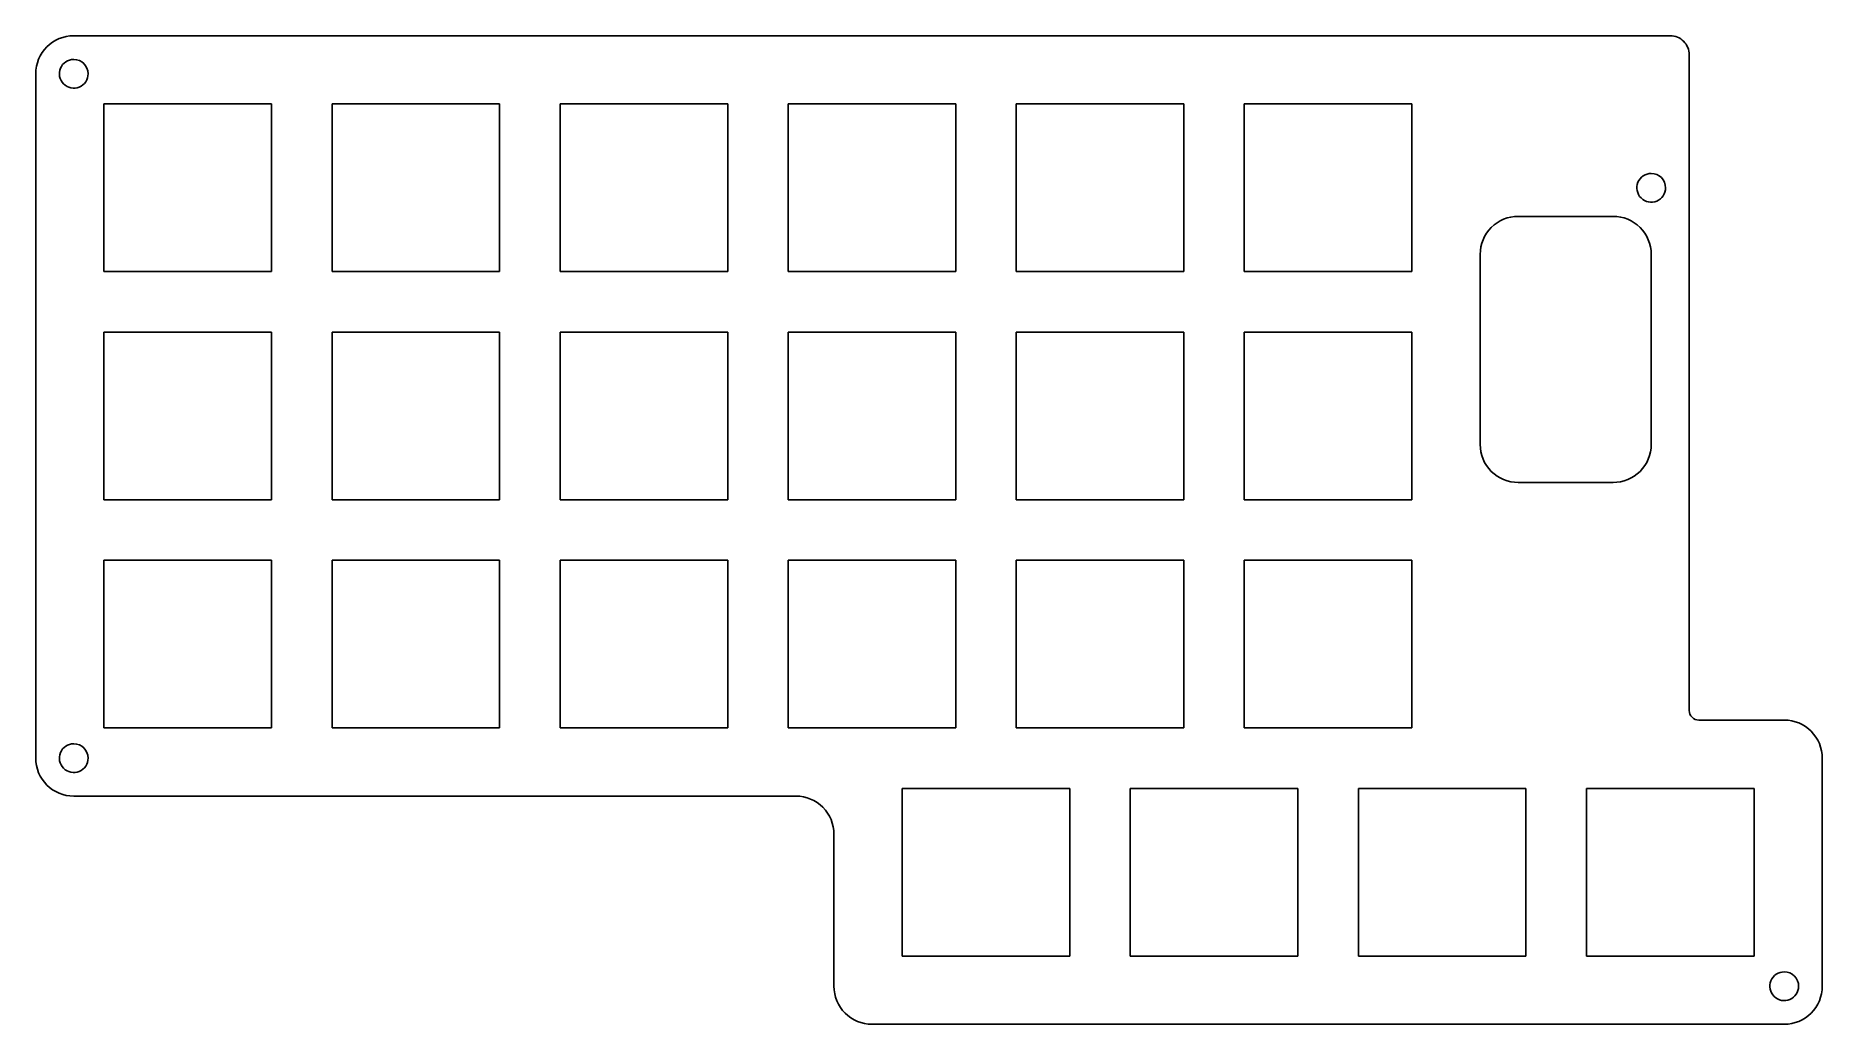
# Model space of a CAD drawing. Header units: millimetres. Extents: x 0 to 149, y 0 to 83.
import ezdxf

# ---------------------------------------------------------------- set-up
doc = ezdxf.new("R2010")
doc.units = ezdxf.units.MM
doc.layers.get('0').update_dxf_attribs({"linetype": 'CONTINUOUS'})

msp = doc.modelspace()

# ---------------------------------------------------------------- linework, layer by layer
at = {"color": 7}
for p, q in [((3.25, 82.624997), (136.600003, 82.624997)), ((3.25, 80.649995), (3.25, 80.649995)), ((138.187503, 81.037497), (138.187503, 26.268796)), ((0.075, 22.299996), (0.075, 79.449997)), ((5.7752, 76.924797), (19.7747, 76.924797)), ((5.7752, 62.925297), (5.7752, 76.924797)), ((19.7747, 76.924797), (19.7747, 62.925297)), ((24.825201, 76.924797), (38.824701, 76.924797)), ((24.825201, 62.925297), (24.825201, 76.924797)), ((38.824701, 76.924797), (38.824701, 62.925297)), ((43.875201, 76.924797), (57.874701, 76.924797)), ((43.875201, 62.925297), (43.875201, 76.924797)), ((57.874701, 76.924797), (57.874701, 62.925297)), ((62.925202, 76.924797), (76.924702, 76.924797)), ((62.925202, 62.925297), (62.925202, 76.924797)), ((76.924702, 76.924797), (76.924702, 62.925297)), ((81.975202, 76.924797), (95.974702, 76.924797)), ((81.975202, 62.925297), (81.975202, 76.924797)), ((95.974702, 76.924797), (95.974702, 62.925297)), ((101.025202, 76.924797), (115.024703, 76.924797)), ((101.025202, 62.925297), (101.025202, 76.924797)), ((115.024703, 76.924797), (115.024703, 62.925297)), ((135.012503, 71.124998), (135.012503, 71.124998)), ((131.837503, 67.543797), (123.900003, 67.543797)), ((120.725003, 64.368797), (120.725003, 48.493796)), ((135.012503, 48.493796), (135.012503, 64.368797)), ((19.7747, 62.925297), (5.7752, 62.925297)), ((38.824701, 62.925297), (24.825201, 62.925297)), ((57.874701, 62.925297), (43.875201, 62.925297)), ((76.924702, 62.925297), (62.925202, 62.925297)), ((95.974702, 62.925297), (81.975202, 62.925297)), ((115.024703, 62.925297), (101.025202, 62.925297)), ((5.7752, 57.874796), (19.7747, 57.874796)), ((5.7752, 43.875296), (5.7752, 57.874796)), ((19.7747, 57.874796), (19.7747, 43.875296)), ((24.825201, 57.874796), (38.824701, 57.874796)), ((24.825201, 43.875296), (24.825201, 57.874796)), ((38.824701, 57.874796), (38.824701, 43.875296)), ((43.875201, 57.874796), (57.874701, 57.874796)), ((43.875201, 43.875296), (43.875201, 57.874796)), ((57.874701, 57.874796), (57.874701, 43.875296)), ((62.925202, 57.874796), (76.924702, 57.874796)), ((62.925202, 43.875296), (62.925202, 57.874796)), ((76.924702, 57.874796), (76.924702, 43.875296)), ((81.975202, 57.874796), (95.974702, 57.874796)), ((81.975202, 43.875296), (81.975202, 57.874796)), ((95.974702, 57.874796), (95.974702, 43.875296)), ((101.025202, 57.874796), (115.024703, 57.874796)), ((101.025202, 43.875296), (101.025202, 57.874796)), ((115.024703, 57.874796), (115.024703, 43.875296)), ((123.900003, 45.318796), (131.837503, 45.318796)), ((19.7747, 43.875296), (5.7752, 43.875296)), ((38.824701, 43.875296), (24.825201, 43.875296)), ((57.874701, 43.875296), (43.875201, 43.875296)), ((76.924702, 43.875296), (62.925202, 43.875296)), ((95.974702, 43.875296), (81.975202, 43.875296)), ((115.024703, 43.875296), (101.025202, 43.875296)), ((5.7752, 38.824796), (19.7747, 38.824796)), ((5.7752, 24.825296), (5.7752, 38.824796)), ((19.7747, 38.824796), (19.7747, 24.825296)), ((24.825201, 38.824796), (38.824701, 38.824796)), ((24.825201, 24.825296), (24.825201, 38.824796)), ((38.824701, 38.824796), (38.824701, 24.825296)), ((43.875201, 38.824796), (57.874701, 38.824796)), ((43.875201, 24.825296), (43.875201, 38.824796)), ((57.874701, 38.824796), (57.874701, 24.825296)), ((62.925202, 38.824796), (76.924702, 38.824796)), ((62.925202, 24.825296), (62.925202, 38.824796)), ((76.924702, 38.824796), (76.924702, 24.825296)), ((81.975202, 38.824796), (95.974702, 38.824796)), ((81.975202, 24.825296), (81.975202, 38.824796)), ((95.974702, 38.824796), (95.974702, 24.825296)), ((101.025202, 38.824796), (115.024703, 38.824796)), ((101.025202, 24.825296), (101.025202, 38.824796)), ((115.024703, 38.824796), (115.024703, 24.825296)), ((138.981303, 25.474996), (146.125004, 25.474996)), ((19.7747, 24.825296), (5.7752, 24.825296)), ((38.824701, 24.825296), (24.825201, 24.825296)), ((57.874701, 24.825296), (43.875201, 24.825296)), ((76.924702, 24.825296), (62.925202, 24.825296)), ((95.974702, 24.825296), (81.975202, 24.825296)), ((115.024703, 24.825296), (101.025202, 24.825296)), ((3.25, 23.499993), (3.25, 23.499993)), ((149.300004, 22.299996), (149.300004, 3.249995)), ((72.450202, 19.774795), (86.449702, 19.774795)), ((72.450202, 5.775295), (72.450202, 19.774795)), ((86.449702, 19.774795), (86.449702, 5.775295)), ((91.500202, 19.774795), (105.499703, 19.774795)), ((91.500202, 5.775295), (91.500202, 19.774795)), ((105.499703, 19.774795), (105.499703, 5.775295)), ((110.550203, 19.774795), (124.549703, 19.774795)), ((110.550203, 5.775295), (110.550203, 19.774795)), ((124.549703, 19.774795), (124.549703, 5.775295)), ((129.600203, 19.774795), (143.599703, 19.774795)), ((129.600203, 5.775295), (129.600203, 19.774795)), ((143.599703, 19.774795), (143.599703, 5.775295)), ((63.575002, 19.124995), (3.25, 19.124995)), ((66.750002, 3.249995), (66.750002, 15.949995)), ((86.449702, 5.775295), (72.450202, 5.775295)), ((105.499703, 5.775295), (91.500202, 5.775295)), ((124.549703, 5.775295), (110.550203, 5.775295)), ((143.599703, 5.775295), (129.600203, 5.775295)), ((146.124994, 4.449995), (146.124994, 4.449995)), ((146.125004, 0.074995), (69.925002, 0.074995))]:
    msp.add_line(p, q, dxfattribs=at)
for points in [[(3.25, 82.624997), (2.407938, 82.624997), (1.600364, 82.290489), (1.004936, 81.695061)], [(137.722535, 82.160029), (137.424821, 82.457743), (137.021034, 82.624997), (136.600003, 82.624997)], [(138.187503, 81.037497), (138.187503, 81.458528), (138.020249, 81.862315), (137.722535, 82.160029)], [(1.004936, 81.695061), (0.409508, 81.099633), (0.075, 80.292059), (0.075, 79.449997)], [(3.25, 80.649995), (2.764645, 80.649995), (2.327082, 80.357624), (2.141345, 79.909215)], [(4.45, 79.449995), (4.45, 80.112737), (3.912742, 80.649995), (3.25, 80.649995)], [(2.141345, 79.909215), (1.955607, 79.460806), (2.058274, 78.944664), (2.401472, 78.601467)], [(3.70922, 78.341339), (4.157629, 78.527077), (4.45, 78.96464), (4.45, 79.449995)], [(2.401472, 78.601467), (2.74467, 78.258269), (3.260811, 78.155602), (3.70922, 78.341339)], [(133.903848, 70.384218), (133.718111, 69.935809), (133.820778, 69.419667), (134.163975, 69.07647)], [(135.012503, 71.124998), (134.527149, 71.124998), (134.089585, 70.832627), (133.903848, 70.384218)], [(135.861031, 70.773526), (135.635988, 70.99857), (135.330763, 71.124998), (135.012503, 71.124998)], [(136.212503, 69.924998), (136.212503, 70.243257), (136.086075, 70.548482), (135.861031, 70.773526)], [(134.163975, 69.07647), (134.507173, 68.733272), (135.023314, 68.630605), (135.471723, 68.816342)], [(135.471723, 68.816342), (135.920133, 69.002079), (136.212503, 69.439643), (136.212503, 69.924998)], [(123.900003, 67.543797), (123.057941, 67.543797), (122.250367, 67.209289), (121.654939, 66.613861)], [(134.082567, 66.613861), (133.487139, 67.209289), (132.679566, 67.543797), (131.837503, 67.543797)], [(121.654939, 66.613861), (121.059511, 66.018433), (120.725003, 65.210859), (120.725003, 64.368797)], [(135.012503, 64.368797), (135.012503, 65.210859), (134.677995, 66.018433), (134.082567, 66.613861)], [(120.725003, 48.493796), (120.725003, 47.651734), (121.059511, 46.84416), (121.654939, 46.248732)], [(134.082567, 46.248732), (134.677995, 46.84416), (135.012503, 47.651734), (135.012503, 48.493796)], [(121.654939, 46.248732), (122.250367, 45.653304), (123.057941, 45.318796), (123.900003, 45.318796)], [(131.837503, 45.318796), (132.679566, 45.318796), (133.487139, 45.653304), (134.082567, 46.248732)], [(138.187503, 26.268796), (138.187503, 26.058267), (138.271136, 25.856361), (138.420002, 25.707494)], [(138.420002, 25.707494), (138.568868, 25.558628), (138.770775, 25.474996), (138.981303, 25.474996)], [(148.370068, 24.54506), (147.77464, 25.140488), (146.967066, 25.474996), (146.125004, 25.474996)], [(149.300004, 22.299996), (149.300004, 23.142058), (148.965496, 23.949632), (148.370068, 24.54506)], [(2.141345, 22.759213), (1.955607, 22.310803), (2.058274, 21.794662), (2.401472, 21.451464)], [(3.25, 23.499993), (2.764645, 23.499993), (2.327082, 23.207622), (2.141345, 22.759213)], [(4.45, 22.299993), (4.45, 22.962734), (3.912742, 23.499993), (3.25, 23.499993)], [(0.075, 22.299996), (0.075, 21.457933), (0.409508, 20.650359), (1.004936, 20.054931)], [(2.401472, 21.451464), (2.74467, 21.108267), (3.260811, 21.0056), (3.70922, 21.191337)], [(3.70922, 21.191337), (4.157629, 21.377074), (4.45, 21.814638), (4.45, 22.299993)], [(1.004936, 20.054931), (1.600364, 19.459503), (2.407938, 19.124995), (3.25, 19.124995)], [(65.820066, 18.195059), (65.224638, 18.790487), (64.417064, 19.124995), (63.575002, 19.124995)], [(66.750002, 15.949995), (66.750002, 16.792058), (66.415494, 17.599631), (65.820066, 18.195059)], [(66.750002, 3.249995), (66.750002, 2.407933), (67.08451, 1.600359), (67.679938, 1.004931)], [(145.016338, 3.709215), (144.830601, 3.260806), (144.933268, 2.744665), (145.276465, 2.401467)], [(146.124994, 4.449995), (145.639639, 4.449995), (145.202075, 4.157624), (145.016338, 3.709215)], [(146.973522, 4.098523), (146.748478, 4.323567), (146.443253, 4.449995), (146.124994, 4.449995)], [(146.584214, 2.14134), (147.032623, 2.327077), (147.324994, 2.76464), (147.324994, 3.249995)], [(147.324994, 3.249995), (147.324994, 3.568255), (147.198565, 3.87348), (146.973522, 4.098523)], [(148.370068, 1.004931), (148.965496, 1.600359), (149.300004, 2.407933), (149.300004, 3.249995)], [(145.276465, 2.401467), (145.619663, 2.058269), (146.135804, 1.955602), (146.584214, 2.14134)], [(67.679938, 1.004931), (68.275366, 0.409503), (69.082939, 0.074995), (69.925002, 0.074995)], [(146.125004, 0.074995), (146.967066, 0.074995), (147.77464, 0.409503), (148.370068, 1.004931)]]:
    msp.add_open_spline(points, degree=3, dxfattribs=at)

doc.saveas('drawing.dxf')
